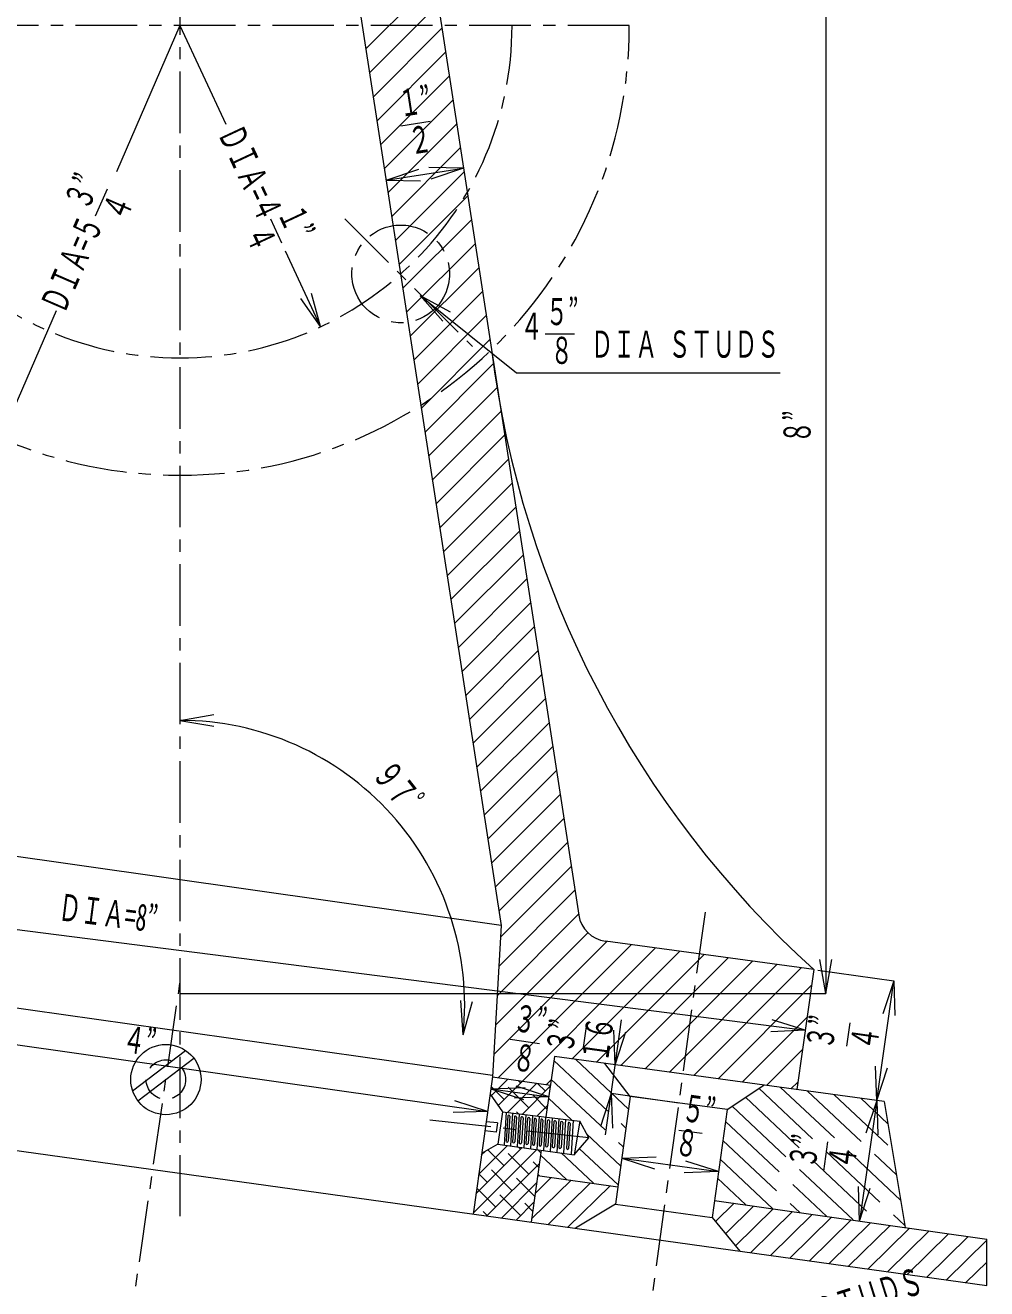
# Model space of a CAD drawing. Units: millimetres, scale not verified. Extents: x -574 to 574, y -406 to 12973.
# Drawn here: x -198.4 to -42.1, y -229.7 to -24.4 of the extents above; entities that cross this region are included whole.
import ezdxf
from ezdxf.enums import TextEntityAlignment as Align

# ---------------------------------------------------------------- set-up
doc = ezdxf.new("R2010")
doc.units = ezdxf.units.MM
doc.header["$LTSCALE"] = 2
for name, pattern in [('CHAIN1', [8, 5, -1, 1, -1]), ('DASHED', [7.5, 6, -1.5]), ('DASHED2', [3, 2, -1])]:
    doc.linetypes.add(name, pattern=pattern)
for name, color, linetype, lineweight in [('0-0_0', 3, 'Continuous', 18), ('0-1_芯', 4, 'CHAIN1', 18), ('0-2_寸法', 2, 'Continuous', 18)]:
    doc.layers.add(name, color=color, linetype=linetype, lineweight=lineweight)
doc.styles.add('ＭＳ ゴシック', font='')
doc.styles.get('ＭＳ ゴシック').set_extended_font_data('MS Gothic')

msp = doc.modelspace()

# ---------------------------------------------------------------- linework, layer by layer
at = {"layer": '0-0_0'}
for p, q in [((-147.821, 2.986), (-121.008, -170.64)), ((-133.085, -9.221), (-108.416, -168.961)), ((-142.993, -28.278), (-131.861, -17.146)), ((-142.392, -32.167), (-131.261, -21.036)), ((-141.791, -36.057), (-130.66, -24.925)), ((-141.191, -39.946), (-130.059, -28.815)), ((-140.59, -43.836), (-129.459, -32.704)), ((-139.989, -47.725), (-128.858, -36.594)), ((-139.389, -51.615), (-128.257, -40.483)), ((-138.788, -55.504), (-127.657, -44.372)), ((-138.187, -59.393), (-127.056, -48.262)), ((-137.587, -63.283), (-126.455, -52.151)), ((-136.986, -67.172), (-125.855, -56.041)), ((-136.386, -71.062), (-125.254, -59.93)), ((-135.785, -74.951), (-124.653, -63.82)), ((-135.184, -78.841), (-124.053, -67.709)), ((-134.584, -82.73), (-123.452, -71.599)), ((-133.983, -86.62), (-122.851, -75.488)), ((-133.382, -90.509), (-122.294, -79.421)), ((-132.782, -94.399), (-121.702, -83.319)), ((-132.181, -98.288), (-121.049, -87.157)), ((-131.58, -102.178), (-120.449, -91.046)), ((-130.98, -106.067), (-119.848, -94.936)), ((-130.379, -109.957), (-119.247, -98.825)), ((-129.778, -113.846), (-118.647, -102.715)), ((-129.178, -117.736), (-118.046, -106.604)), ((-128.577, -121.625), (-117.446, -110.494)), ((-127.976, -125.515), (-116.845, -114.383)), ((-127.376, -129.404), (-116.244, -118.273)), ((-126.775, -133.293), (-115.644, -122.162)), ((-126.174, -137.183), (-115.043, -126.051)), ((-125.574, -141.072), (-114.442, -129.941)), ((-124.973, -144.962), (-113.842, -133.83)), ((-124.372, -148.851), (-113.241, -137.72)), ((-123.772, -152.741), (-112.64, -141.609)), ((-123.171, -156.63), (-112.04, -145.499)), ((-122.57, -160.52), (-111.439, -149.388)), ((-121.97, -164.409), (-110.838, -153.278)), ((-121.008, -170.64), (-220.641, -156.506)), ((-121.369, -168.299), (-110.238, -157.167)), ((-121.118, -172.537), (-109.637, -161.057)), ((-121.394, -177.304), (-109.036, -164.946)), ((-121.67, -182.07), (-108.436, -168.836)), ((-121.008, -170.64), (-122.435, -195.257)), ((-121.947, -186.837), (-106.938, -171.828)), ((-122.223, -191.603), (-103.868, -173.249)), ((-121.527, -199.888), (-95.965, -174.325)), ((-121.517, -195.388), (-99.917, -173.787)), ((-70.223, -177.831), (-104.081, -173.22)), ((-109.48, -192.33), (-92.013, -174.863)), ((-105.529, -192.87), (-88.061, -175.402)), ((-101.579, -193.41), (-84.109, -175.94)), ((-97.629, -193.95), (-80.157, -176.478)), ((-93.678, -194.489), (-76.205, -177.016)), ((-89.728, -195.029), (-72.253, -177.554)), ((-70.223, -177.831), (-72.996, -197.315)), ((-122.412, -195.049), (-234.199, -179.192)), ((-85.777, -195.569), (-70.585, -180.377)), ((-81.827, -196.108), (-71.331, -185.612)), ((-77.876, -196.648), (-72.076, -190.847)), ((-112.344, -191.939), (-113.737, -201.761)), ((-58.762, -199.259), (-112.344, -191.939)), ((-302.42, -192.978), (-42.107, -229.12)), ((-100.037, -198.422), (-104.181, -193.051)), ((-122.435, -195.257), (-125.594, -217.529)), ((-120.557, -198.918), (-122.657, -196.819)), ((-122.649, -198.316), (-119.944, -195.611)), ((-122.46, -195.432), (-122.304, -195.276)), ((-122.435, -195.257), (-113.004, -196.595)), ((-119.962, -201.016), (-115.226, -196.28)), ((-116.516, -200.265), (-119.884, -196.897)), ((-117.863, -196.224), (-118.234, -195.853)), ((-117.556, -201.304), (-113.031, -196.779)), ((-113.822, -197.571), (-115.094, -196.299)), ((-113.653, -196.503), (-112.882, -195.733)), ((-84.307, -200.564), (-78.347, -196.569)), ((-73.926, -197.188), (-72.821, -196.083)), ((-122.832, -198.059), (-120.792, -200.917)), ((-113.562, -200.525), (-115.843, -198.244)), ((-100.037, -198.422), (-102.461, -215.932)), ((-84.307, -200.564), (-100.037, -198.422)), ((-120.792, -200.917), (-121.563, -206.185)), ((-120.792, -200.917), (-108.21, -202.423)), ((-120.226, -200.985), (-120.552, -206.325)), ((-118.255, -201.221), (-118.537, -200.938)), ((-115.15, -201.592), (-113.476, -199.919)), ((-84.307, -200.564), (-86.737, -218.115)), ((-58.762, -199.259), (-55.357, -219.725)), ((-121.616, -202.729), (-123.466, -202.527)), ((-119.951, -201.594), (-120.223, -205.664)), ((-119.595, -201.642), (-119.866, -205.688)), ((-119.154, -201.113), (-119.48, -206.473)), ((-118.878, -201.723), (-119.15, -205.793)), ((-118.523, -201.77), (-118.793, -205.816)), ((-118.082, -201.241), (-118.409, -206.622)), ((-117.806, -201.851), (-118.078, -205.921)), ((-117.451, -201.898), (-117.721, -205.945)), ((-117.009, -201.37), (-117.338, -206.771)), ((-116.734, -201.979), (-117.006, -206.049)), ((-116.378, -202.027), (-116.649, -206.073)), ((-115.937, -201.498), (-116.267, -206.919)), ((-115.662, -202.108), (-115.933, -206.178)), ((-115.306, -202.155), (-115.576, -206.201)), ((-114.865, -201.626), (-115.196, -207.068)), ((-114.589, -202.236), (-114.861, -206.306)), ((-114.234, -202.283), (-114.504, -206.33)), ((-113.792, -201.755), (-114.125, -207.216)), ((-113.517, -202.364), (-113.789, -206.434)), ((-113.161, -202.411), (-113.432, -206.458)), ((-112.72, -201.883), (-113.054, -207.365)), ((-112.445, -202.493), (-112.716, -206.563)), ((-112.089, -202.54), (-112.359, -206.586)), ((-111.648, -202.011), (-111.983, -207.513)), ((-111.372, -202.621), (-111.644, -206.691)), ((-111.017, -202.668), (-111.287, -206.715)), ((-110.575, -202.14), (-110.912, -207.662)), ((-110.147, -202.768), (-110.418, -206.838)), ((-109.791, -202.815), (-110.061, -206.861)), ((-109.317, -202.29), (-109.653, -207.813)), ((-108.21, -202.423), (-109.143, -207.907)), ((-106.784, -205.169), (-108.21, -202.423)), ((-109.143, -207.907), (-106.784, -205.169)), ((-125.577, -217.408), (-115.232, -207.063)), ((-125.132, -214.269), (-117.598, -206.735)), ((-124.687, -211.129), (-119.964, -206.406)), ((-121.563, -206.185), (-124.198, -207.685)), ((-120.557, -209.694), (-123.158, -207.093)), ((-121.563, -206.185), (-109.143, -207.907)), ((-117.863, -207), (-118.214, -206.649)), ((-114.504, -207.164), (-116.16, -218.839)), ((-114.566, -207.603), (-115.086, -207.083)), ((-124.241, -207.99), (-123.59, -207.339)), ((-116.516, -211.041), (-119.884, -207.674)), ((-114.901, -209.963), (-115.843, -209.021)), ((-123.251, -212.388), (-124.665, -210.975)), ((-123.32, -217.845), (-114.812, -209.337)), ((-119.21, -213.735), (-122.578, -210.368)), ((-115.105, -211.25), (-102.069, -213.099)), ((-115.052, -211.028), (-114.764, -211.298)), ((-121.904, -216.429), (-124.999, -213.334)), ((-120.954, -218.173), (-115.257, -212.476)), ((-115.57, -214.681), (-118.537, -211.715)), ((-117.863, -217.776), (-121.231, -214.409)), ((-86.351, -215.329), (-42.107, -221.605)), ((-123.161, -217.867), (-123.925, -217.103)), ((-118.588, -218.501), (-115.703, -215.616)), ((-115.905, -217.041), (-117.19, -215.756)), ((-102.461, -215.932), (-108.935, -219.842)), ((-102.461, -215.932), (-86.737, -218.115)), ((-116.223, -218.83), (-116.148, -218.755)), ((-86.737, -218.115), (-82.222, -223.551)), ((-42.107, -229.12), (-42.107, -221.605))]:
    msp.add_line(p, q, dxfattribs=at)
at = {"layer": '0-0_0', "linetype": 'DASHED'}
for p, q in [((-112.435, -192.582), (-100.747, -203.553)), ((-108.909, -192.408), (-100.321, -200.47)), ((-112.871, -195.656), (-101.174, -206.636)), ((-75.601, -196.959), (-56.099, -215.264)), ((-113.307, -198.731), (-109.544, -202.263)), ((-81.318, -198.56), (-59.377, -219.155)), ((-79.152, -197.109), (-55.412, -219.393)), ((-71.258, -197.552), (-56.786, -211.136)), ((-66.914, -198.146), (-57.473, -207.008)), ((-62.594, -198.717), (-58.16, -202.879)), ((-83.483, -200.012), (-63.749, -218.535)), ((-113.793, -201.759), (-113.762, -201.788)), ((-84.572, -202.473), (-68.121, -217.915)), ((-107.103, -204.555), (-101.601, -209.719)), ((-108.293, -206.921), (-102.028, -212.802)), ((-84.998, -205.556), (-72.493, -217.294)), ((-114.616, -207.954), (-110.392, -211.918)), ((-111.268, -207.613), (-106.02, -212.538)), ((-85.425, -208.639), (-76.865, -216.674)), ((-116.086, -218.319), (-109.664, -212.021)), ((-115.5, -214.187), (-112.878, -211.616)), ((-113.382, -219.224), (-106.495, -212.471)), ((-110.204, -219.666), (-103.325, -212.921)), ((-85.852, -211.722), (-81.237, -216.054)), ((-86.2, -218.762), (-83.159, -215.781)), ((-84.571, -220.723), (-79.99, -216.231)), ((-82.942, -222.683), (-76.821, -216.681)), ((-80.45, -223.797), (-73.651, -217.13)), ((-77.272, -224.238), (-70.482, -217.58)), ((-74.094, -224.679), (-67.312, -218.029)), ((-70.916, -225.12), (-64.143, -218.479)), ((-67.738, -225.562), (-60.974, -218.929)), ((-64.56, -226.003), (-57.804, -219.378)), ((-61.382, -226.444), (-54.635, -219.828)), ((-58.204, -226.885), (-51.465, -220.277)), ((-55.026, -227.326), (-48.296, -220.727)), ((-51.848, -227.768), (-45.126, -221.177)), ((-48.67, -228.209), (-42.107, -221.773)), ((-45.493, -228.65), (-42.107, -225.33))]:
    msp.add_line(p, q, dxfattribs=at)
at = {"layer": '0-0_0'}
msp.add_lwpolyline([(-121.616, -202.729), (-121.83, -204.239), (-123.68, -204.036)], dxfattribs=at)
msp.add_circle((-175.5, -195.685), 5.707, dxfattribs=at)
at = {"layer": '0-0_0', "color": 1, "linetype": 'DASHED2'}
msp.add_circle((-175.5, -195.685), 3.2, dxfattribs=at)
at = {"layer": '0-0_0'}
for centre, radius, start, end in [((39.419, -56.835), 163.283, 187.14051, 227.81824), ((-103.396, -168.186), 5.08, 188.77886, 262.24436), ((-119.779, -201.659), 0.184, 5.52137, 159.39169), ((-118.706, -201.788), 0.184, 5.52137, 159.39169), ((-117.634, -201.916), 0.184, 5.52137, 159.39169), ((-116.562, -202.044), 0.184, 5.52137, 159.39169), ((-115.489, -202.173), 0.184, 5.52137, 159.39169), ((-114.417, -202.301), 0.184, 5.52137, 159.39169), ((-113.345, -202.429), 0.184, 5.52137, 159.39169), ((-112.272, -202.558), 0.184, 5.52137, 159.39169), ((-111.2, -202.686), 0.184, 5.52137, 159.39169), ((-109.974, -202.833), 0.184, 5.52137, 159.39169), ((-120.044, -205.669), 0.179, 178.53549, 353.82464), ((-118.971, -205.797), 0.179, 178.53549, 353.82464), ((-117.899, -205.926), 0.179, 178.53549, 353.82464), ((-116.827, -206.054), 0.179, 178.53549, 353.82464), ((-115.754, -206.182), 0.179, 178.53549, 353.82464), ((-114.682, -206.311), 0.179, 178.53549, 353.82464), ((-113.61, -206.439), 0.179, 178.53549, 353.82464), ((-112.537, -206.567), 0.179, 178.53549, 353.82464), ((-111.465, -206.695), 0.179, 178.53549, 353.82464), ((-110.239, -206.842), 0.179, 178.53549, 353.82464), ((-180.86, -232.559), 60.325, 171.72945, 351.72945), ((-180.86, -232.559), 50.8, 171.72945, 351.72945)]:
    msp.add_arc(centre, radius, start, end, dxfattribs=at)
at = {"layer": '0-0_0', "color": 1, "linetype": 'DASHED2'}
for radius in [120.65, 114.3]:
    msp.add_arc((-180.86, -232.559), radius, 171.72945, 351.72945, dxfattribs=at)
at = {"layer": '0-1_芯'}
for p, q in [((-173.221, 272.023), (-173.221, -217.897)), ((-100.196, -24.502), (-246.246, -24.502)), ((-146.408, -55.906), (-125.696, -76.618)), ((-87.882, -168.507), (-97.289, -236.454)), ((-198.215, -351.954), (-173.221, -180.006)), ((-106.784, -205.169), (-133.805, -202.131))]:
    msp.add_line(p, q, dxfattribs=at)
at = {"layer": '0-1_芯', "color": 2, "linetype": 'Continuous'}
for p, q in [((-180.911, -197.501), (-172.307, -190.954)), ((-180.042, -199.141), (-170.958, -192.229))]:
    msp.add_line(p, q, dxfattribs=at)
at = {"layer": '0-1_芯'}
msp.add_circle((-137.348, -64.831), 7.938, dxfattribs=at)
for centre, radius, start, end in [((-173.221, -24.502), 73.025, 180, 0), ((-173.221, -24.502), 53.975, 180, 0), ((-180.86, -232.559), 82.55, 171.72945, 351.72945)]:
    msp.add_arc(centre, radius, start, end, dxfattribs=at)
at = {"layer": '0-2_寸法'}
for p, q in [((-68.257, 22.036), (-68.257, -181.703)), ((-173.221, -24.502), (-183.531, -48.272)), ((-173.221, -24.502), (-165.738, -40.508)), ((-137.302, -40.772), (-132.549, -40.038)), ((-139.7, -49.6), (-127.149, -47.662)), ((-139.7, -49.6), (-134.398, -47.797)), ((-127.149, -47.662), (-132.747, -47.542)), ((-127.149, -47.662), (-132.451, -49.464)), ((-186.917, -55.406), (-185.003, -50.994)), ((-139.7, -49.6), (-134.101, -49.719)), ((-158.518, -55.908), (-156.711, -59.772)), ((-150.362, -73.397), (-156.085, -61.157)), ((-150.362, -73.397), (-153.579, -68.813)), ((-150.362, -73.397), (-151.817, -67.99)), ((-134.196, -68.319), (-129.287, -71.014)), ((-134.196, -68.319), (-130.504, -72.53)), ((-134.196, -68.319), (-118.505, -80.917)), ((-202.278, -91.496), (-193.292, -70.778)), ((-113.894, -74.558), (-109.085, -74.558)), ((-118.505, -80.917), (-75.68, -80.917)), ((-173.221, -137.341), (-167.706, -136.368)), ((-173.221, -137.341), (-167.706, -138.313)), ((-68.257, -181.703), (-69.23, -176.188)), ((-68.257, -181.703), (-67.285, -176.188)), ((-69.574, -177.919), (-57.23, -179.676)), ((-57.23, -179.676), (-58.97, -184.999)), ((-173.221, -181.703), (-68.257, -181.703)), ((-127.195, -188.411), (-127.59, -182.825)), ((-127.195, -188.411), (-125.656, -183.027)), ((-107.623, -190.489), (-107.096, -186.678)), ((-104.075, -204.659), (-101.489, -185.979)), ((-71.621, -187.651), (-76.968, -185.989)), ((-64.864, -190.269), (-64.322, -186.46)), ((-102.5, -193.284), (-102.707, -187.688)), ((-102.5, -193.284), (-100.781, -187.955)), ((-119.545, -189.136), (-114.783, -189.811)), ((-59.993, -199.091), (-60.179, -193.494)), ((-59.993, -199.091), (-58.253, -193.768)), ((-122.707, -197.178), (-117.111, -196.99)), ((-113.277, -198.516), (-118.601, -196.778)), ((-122.707, -197.178), (-117.384, -198.915)), ((-103.15, -197.973), (-104.869, -203.303)), ((-123.23, -200.86), (-128.553, -199.123)), ((-59.993, -199.091), (-61.732, -204.414)), ((-59.993, -199.091), (-59.807, -204.688)), ((-92.148, -203.881), (-88.337, -204.409)), ((-68.599, -210.587), (-67.922, -205.826)), ((-101.427, -208.463), (-95.831, -208.256)), ((-101.427, -208.463), (-85.702, -210.64)), ((-101.427, -208.463), (-96.098, -210.182)), ((-85.702, -210.64), (-91.032, -208.921)), ((-85.702, -210.64), (-91.298, -210.847)), ((-62.779, -218.672), (-61.039, -213.35))]:
    msp.add_line(p, q, dxfattribs=at)
for points in [[(-274.821, -161.755), (-71.621, -187.651), (-77.214, -187.919)], [(-59.993, -199.091), (-57.23, -179.676), (-57.044, -185.273)], [(-224.799, -186.452), (-123.23, -200.86), (-128.827, -201.048)], [(-122.707, -197.178), (-113.277, -198.516), (-118.874, -198.704)], [(-92.172, -199.493), (-103.15, -197.973), (-102.943, -203.569)], [(-59.993, -199.091), (-62.779, -218.672), (-62.965, -213.076)]]:
    msp.add_lwpolyline(points, dxfattribs=at)
msp.add_arc((-173.221, -183.616), 46.275, 354.05142, 90, dxfattribs=at)

# ---------------------------------------------------------------- texts
at = {"layer": '0-2_寸法', "style": 'ＭＳ ゴシック', "width": 0.6}
for s, rotation, p in [('１”', 8.779, (-137.189, -40.661)), ('ＤＩＡ=４', 295.056, (-168.33, -42.583)), ('２', 8.779, (-135.45, -46.77)), ('３”', 66.552, (-186.95, -55.251)), ('４', 66.552, (-180.855, -57.038)), ('１”', 295.056, (-158.61, -55.493)), ('ＤＩＡ=５', 66.552, (-190.794, -72.003)), ('４', 295.056, (-163.987, -58.874)), ('８”', 90, (-69.408, -92.318)), ('９７゜', 308.251, (-143.16, -146.968)), ('ＤＩＡ=8”', 352.737, (-193.289, -171.089)), ('３”', 351.926, (-119.404, -189.062)), ('３”', 82.117, (-108.06, -191.706)), ('１６', 82.117, (-102.371, -193.155)), ('３”', 81.901, (-65.857, -191.115)), ('４”', 351.926, (-182.9, -192.494)), ('４', 81.901, (-58.689, -191.232)), ('８', 351.926, (-119.511, -195.413)), ('５”', 352.117, (-91.985, -203.686)), ('８', 352.117, (-93.105, -209.197)), ('３”', 81.901, (-68.673, -210.446)), ('４', 81.901, (-62.322, -210.557)), ('ＤＩＡ ＳＴＵＤＳ', 17.559, (-80.865, -240.747))]:
    msp.add_text(s, height=4.399, rotation=rotation, dxfattribs=at).set_placement(p, align=Align.BOTTOM_LEFT)
for s, p in [('５”', (-113.765, -74.466)), ('４', (-117.878, -76.841)), ('８', (-112.979, -80.769)), ('ＤＩＡ ＳＴＵＤＳ', (-106.434, -79.756))]:
    msp.add_text(s, height=4.399, dxfattribs=at).set_placement(p, align=Align.BOTTOM_LEFT)

doc.saveas('drawing.dxf')
